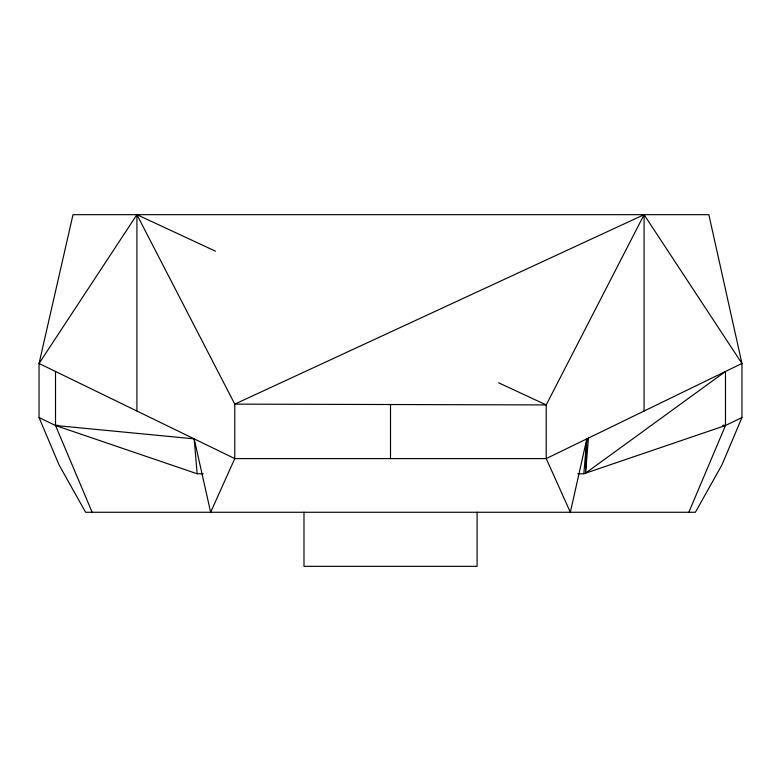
<?xml version="1.0" encoding="UTF-8"?>
<svg xmlns="http://www.w3.org/2000/svg" width="781" height="781" viewBox="0 0 781 781"><rect width="100%" height="100%" fill="white"/><g stroke="black" fill="none" stroke-linecap="round" stroke-linejoin="round"><path stroke-width="1.17" d="M688.842 512.268L725.49 425.499L725.49 371.463L585.516 473.198L586.824 438.854L570.345 512.268L546.222 458.593L546.222 404.919L644.081 214.668L741.95 363.468L741.95 417.532L721.947 464.9L695.393 512.268L85.607 512.268L59.053 464.9L39.05 417.532L39.05 363.468L73.004 214.668L708.855 214.668L741.95 363.468L546.222 458.593L234.778 458.593L39.05 363.468L136.919 214.668L215.458 251.179M585.516 473.198L588.464 438.063M577.735 473.774L583.837 473.774L586.824 438.854M741.95 417.532L725.49 425.499L583.837 473.774M39.05 417.532L55.51 425.499L57.931 425.303M55.51 371.463L55.51 425.499L57.94 425.499M723.06 425.499L725.49 425.499L723.069 425.303M92.158 512.268L55.51 425.499L197.163 473.774L203.265 473.774M55.51 425.499L194.176 438.854L210.655 512.268L234.778 458.593L234.778 404.128L136.919 214.668L136.919 411.031M498.649 382.817L546.222 404.919L234.778 404.128L644.081 214.668L644.081 411.031M194.176 438.854L197.163 473.774M477.103 512.268L477.103 566.332L303.985 566.332L303.985 512.268M390.5 404.529L390.5 458.593"/></g></svg>
